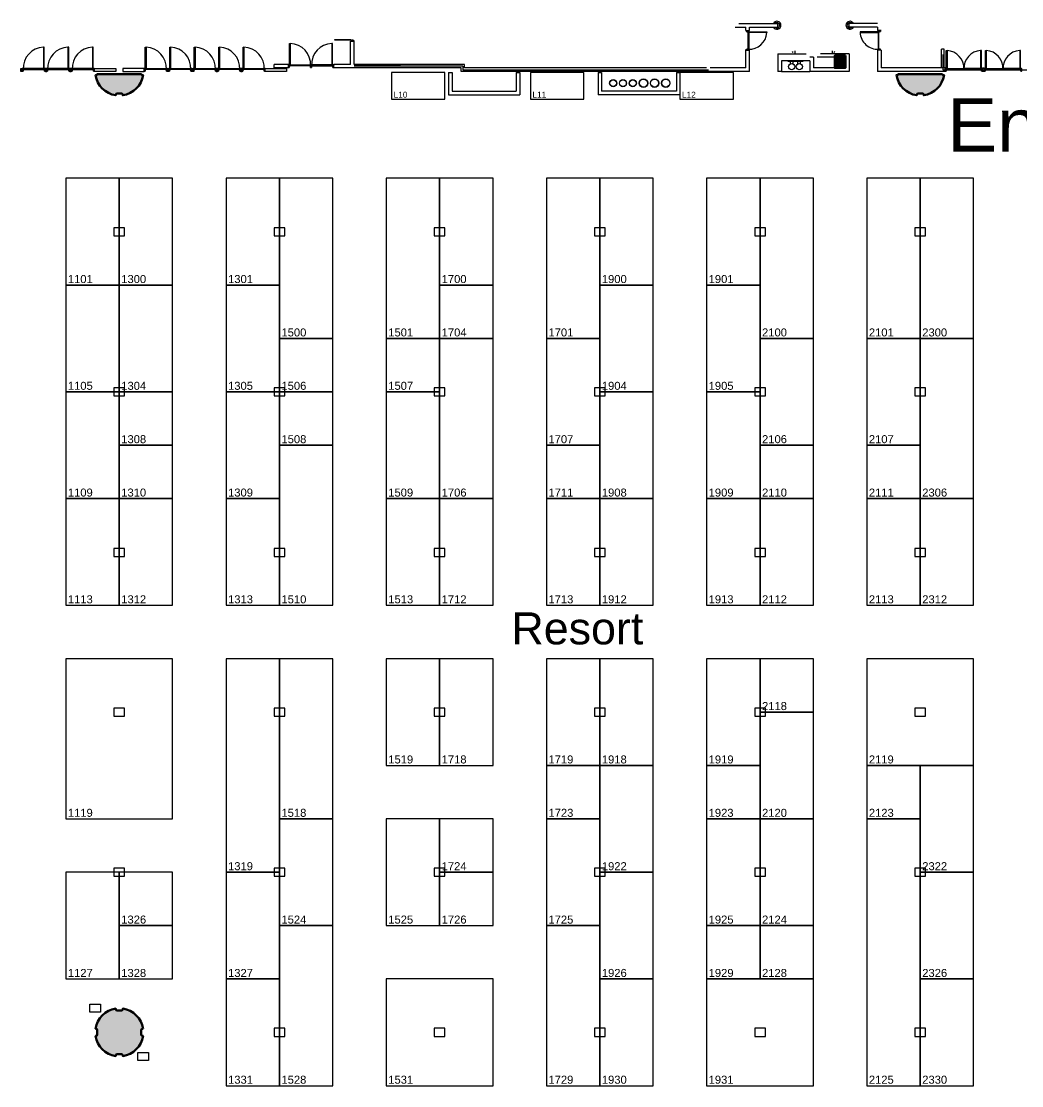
# Model space of a CAD drawing. Extents: x -2543 to 6312, y -522 to 14878.
# Drawn here: x 1700 to 3948, y 10440 to 12833 of the extents above; entities that cross this region are included whole.
import ezdxf

# ---------------------------------------------------------------- set-up
doc = ezdxf.new("R2010")
doc.units = 0
doc.header["$LTSCALE"] = 5000
doc.header["$PDSIZE"] = 1
for name, color, linetype in [('BoothNumber', 7, 'Continuous'), ('BoothOutLine', 7, 'Continuous'), ('DRAWINGLAYER', 7, 'Continuous'), ('show_xref', 7, 'Continuous')]:
    doc.layers.add(name, color=color, linetype=linetype)
for name, color, linetype, lineweight in [('OCCC Phase V$0$2020sc01$0$L01-northsouth$0$S-CONC-COLS', 7, 'Continuous', 50), ('OCCC Phase V$0$2020sc01$0$L01-northsouth$0$S-CONC-SHAD', 253, 'Continuous', 20), ('OCCC Phase V$0$2020sc01$0$L01-west$0$S-CONC-COLS', 7, 'Continuous', 50), ('OCCC Phase V$0$2020sc01$0$L01-west$0$S-CONC-SHAD', 253, 'Continuous', 20)]:
    doc.layers.add(name, color=color, linetype=linetype, lineweight=lineweight)
doc.styles.add('Arial&EBMS', font='Arial', dxfattribs={"height": 1})
doc.styles.add('Arial&EBMS&B', font='Arial', dxfattribs={"height": 1})

# ---------------------------------------------------------------- blocks, each defined once
blk = doc.blocks.new('OCCC Phase V$0$2020sc01$0$L01-northsouth$0$COLSA')
at = {"layer": 'OCCC Phase V$0$2020sc01$0$L01-northsouth$0$S-CONC-SHAD'}
blk.add_hatch(color=256, dxfattribs=at).paths.add_polyline_path([(-0.5, -0.5), (0.5, -0.5), (0.5, 0.5), (-0.5, 0.5)])
at = {"layer": 'OCCC Phase V$0$2020sc01$0$L01-northsouth$0$S-CONC-COLS'}
blk.add_lwpolyline([(0.5, 0.5), (-0.5, 0.5), (-0.5, -0.5), (0.5, -0.5)], close=True, dxfattribs=at)
at = {"layer": 'OCCC Phase V$0$2020sc01$0$L01-northsouth$0$S-CONC-SHAD'}
blk.add_lwpolyline([(-0.5, -0.5), (0.5, -0.5), (0.5, 0.5), (-0.5, 0.5)], close=True, dxfattribs=at)
blk = doc.blocks.new('OCCC Phase V$0$2020sc01$0$L01-northsouth$0$c9h')
at = {"layer": 'OCCC Phase V$0$2020sc01$0$L01-northsouth$0$S-CONC-SHAD'}
h = blk.add_hatch(color=256, dxfattribs=at)
edge = h.paths.add_edge_path()
edge.add_line((6, -49.4), (8, -51.4))
edge.add_line((8, -51.4), (8, -53.4))
edge.add_arc((0, 0), 54, 278.5196, 351.4804)
edge.add_line((53.4, -8), (51.4, -8))
edge.add_line((51.4, -8), (49.4, -6))
edge.add_line((49.4, -6), (49.4, 6))
edge.add_line((49.4, 6), (51.4, 8))
edge.add_line((51.4, 8), (53.4, 8))
edge.add_arc((0, 0), 54, 8.5196, 81.4804)
edge.add_line((8, 53.4), (8, 51.4))
edge.add_line((8, 51.4), (6, 49.4))
edge.add_line((6, 49.4), (6, -49.4))
at = {"layer": 'Defpoints'}
blk.add_point((25, 0), dxfattribs=at)
at = {"layer": 'OCCC Phase V$0$2020sc01$0$L01-northsouth$0$S-CONC-COLS'}
blk.add_lwpolyline([(6, -49.4), (8, -51.4), (8, -53.4, 0.329561), (53.4, -8), (51.4, -8), (49.4, -6), (49.4, 6), (51.4, 8), (53.4, 8, 0.329561), (8, 53.4), (8, 51.4), (6, 49.4)], format="xyb", close=True, dxfattribs=at)
blk = doc.blocks.new('OCCC Phase V$0$2020sc01$0$L01-west$0$c9')
at = {"layer": 'OCCC Phase V$0$2020sc01$0$L01-west$0$S-CONC-SHAD'}
h = blk.add_hatch(color=256, dxfattribs=at)
edge = h.paths.add_edge_path()
edge.add_arc((0, 0), 54, 8.5196, 81.4804)
edge.add_line((8, 53.4), (8, 51.4))
edge.add_line((8, 51.4), (6, 49.4))
edge.add_line((6, 49.4), (-6, 49.4))
edge.add_line((-6, 49.4), (-8, 51.4))
edge.add_line((-8, 51.4), (-8, 53.4))
edge.add_arc((0, 0), 54, 98.5196, 171.4804)
edge.add_line((-53.4, 8), (-51.4, 8))
edge.add_line((-51.4, 8), (-49.4, 6))
edge.add_line((-49.4, 6), (-49.4, -6))
edge.add_line((-49.4, -6), (-51.4, -8))
edge.add_line((-51.4, -8), (-53.4, -8))
edge.add_arc((0, 0), 54, 188.5196, 261.4804)
edge.add_line((-8, -53.4), (-8, -51.4))
edge.add_line((-8, -51.4), (-6, -49.4))
edge.add_line((-6, -49.4), (6, -49.4))
edge.add_line((6, -49.4), (8, -51.4))
edge.add_line((8, -51.4), (8, -53.4))
edge.add_arc((0, 0), 54, 278.5196, 351.4804)
edge.add_line((53.4, -8), (51.4, -8))
edge.add_line((51.4, -8), (49.4, -6))
edge.add_line((49.4, -6), (49.4, 6))
edge.add_line((49.4, 6), (51.4, 8))
edge.add_line((51.4, 8), (53.4, 8))
at = {"layer": 'OCCC Phase V$0$2020sc01$0$L01-west$0$S-CONC-COLS'}
blk.add_lwpolyline([(53.4, 8), (51.4, 8), (49.4, 6), (49.4, -6), (51.4, -8), (53.4, -8, -0.329561), (8, -53.4), (8, -51.4), (6, -49.4), (-6, -49.4), (-8, -51.4), (-8, -53.4, -0.329561), (-53.4, -8), (-51.4, -8), (-49.4, -6), (-49.4, 6), (-51.4, 8), (-53.4, 8, -0.329561), (-8, 53.4), (-8, 51.4), (-6, 49.4), (6, 49.4), (8, 51.4), (8, 53.4, -0.329561)], format="xyb", close=True, dxfattribs=at)
blk = doc.blocks.new('FACILITY_X0000198')
at = {"layer": 'show_xref', "color": 0}
for p, q in [((3312, 12828), (3400, 12828)), ((3400, 12820), (3400, 12828)), ((3560, 12820), (3560, 12828)), ((3624, 12828), (3560, 12828)), ((3304, 12820), (3328, 12820)), ((3328, 12812), (3328, 12820)), ((3328, 12812), (3336, 12812)), ((3328, 12812), (3336, 12812)), ((3329.6, 12812), (3334.4, 12812)), ((3329.6, 12811.9), (3329.6, 12812)), ((3334.4, 12812), (3334.4, 12811.9)), ((3336, 12820), (3400, 12820)), ((3336, 12812), (3336, 12820)), ((3624, 12820), (3560, 12820)), ((3624, 12820), (3624, 12812)), ((3624, 12820), (3624, 12812)), ((3632, 12812), (3624, 12812)), ((3632, 12812), (3624, 12812)), ((3630.4, 12812), (3625.6, 12812)), ((3625.6, 12812), (3625.6, 12811.9)), ((3630.4, 12811.9), (3630.4, 12812)), ((2302.5, 12735.4), (2302.5, 12783.3)), ((2302.5, 12783.3), (2304.3, 12783.3)), ((2304.3, 12783.3), (2304.3, 12735.4)), ((2440, 12736), (2440, 12788)), ((2440, 12788), (2448, 12788)), ((2441.6, 12788), (2441.6, 12788.1)), ((2446.4, 12788), (2441.6, 12788)), ((2446.4, 12788.1), (2446.4, 12788)), ((2448, 12736), (2448, 12788)), ((3328, 12728), (3328, 12768)), ((3328, 12768), (3336, 12768)), ((3328, 12768), (3336, 12768)), ((3329.6, 12768.1), (3329.6, 12768)), ((3329.6, 12768), (3334.4, 12768)), ((3334.4, 12768), (3334.4, 12768.1)), ((3336, 12720), (3336, 12768)), ((3400, 12760), (3464, 12760)), ((3400, 12760), (3400, 12720)), ((3432, 12765), (3434, 12762.7)), ((3438, 12766.5), (3438, 12760)), ((3560, 12760), (3496, 12760)), ((3522, 12766.5), (3522, 12760)), ((3528, 12765), (3526, 12762.7)), ((3560, 12760), (3560, 12720)), ((3632, 12768), (3624, 12768)), ((3632, 12768), (3624, 12768)), ((3624, 12768), (3624, 12720)), ((3625.6, 12768), (3625.6, 12768.1)), ((3630.4, 12768), (3625.6, 12768)), ((3630.4, 12768.1), (3630.4, 12768)), ((3632, 12768), (3632, 12728)), ((3768, 12728), (3768, 12770.2)), ((3771, 12758.1), (3771, 12723.8)), ((3774, 12728), (3774, 12770.2)), ((2300, 12736), (2268, 12736)), ((2268, 12728), (2268, 12736)), ((2300, 12728), (2300, 12736)), ((2300, 12734.4), (2300.1, 12734.4)), ((2300, 12729.6), (2300, 12734.4)), ((2304.3, 12735.4), (2302.5, 12735.4)), ((2349.4, 12731.2), (2349.4, 12732.8)), ((2349.5, 12732.9), (2350, 12732.9)), ((2349.5, 12732.8), (2349.5, 12731.2)), ((2350.1, 12732.8), (2349.5, 12732.8)), ((2349.5, 12731.2), (2350.1, 12731.2)), ((2350, 12731.1), (2349.5, 12731.1)), ((2350, 12732.9), (2350, 12734.8)), ((2350, 12729.2), (2350, 12731.1)), ((2350.1, 12734.9), (2351.9, 12734.9)), ((2351.9, 12734.8), (2350.1, 12734.8)), ((2350.1, 12734.8), (2350.1, 12732.8)), ((2350.1, 12731.2), (2350.1, 12729.2)), ((2351.9, 12734.8), (2351.9, 12732.8)), ((2351.9, 12732.8), (2352.5, 12732.8)), ((2351.9, 12731.2), (2351.9, 12729.2)), ((2352.5, 12731.2), (2351.9, 12731.2)), ((2352, 12732.9), (2352, 12734.8)), ((2352.5, 12732.9), (2352, 12732.9)), ((2352, 12729.2), (2352, 12731.1)), ((2352, 12731.1), (2352.5, 12731.1)), ((2352.5, 12732.8), (2352.5, 12731.2)), ((2352.6, 12731.2), (2352.6, 12732.8)), ((2402, 12734.4), (2401.9, 12734.4)), ((2440, 12736), (2402, 12736)), ((2402, 12728), (2402, 12736)), ((2402, 12729.6), (2402, 12734.4)), ((2448, 12736), (2552, 12736)), ((2552, 12736), (2448, 12736)), ((2692, 12732), (2448, 12732)), ((2692, 12732), (2692, 12724)), ((2696, 12728), (2696, 12736)), ((3472, 12744), (3408, 12744)), ((3408, 12744), (3408, 12720)), ((3428.2, 12737.3), (3428.2, 12743.5)), ((3434.2, 12737.3), (3434.2, 12743.5)), ((3445.2, 12737.3), (3445.2, 12743.5)), ((3451.2, 12737.3), (3451.2, 12743.5)), ((3480, 12752), (3472, 12752)), ((3472, 12744), (3472, 12720)), ((3480, 12752), (3480, 12728)), ((3552, 12752), (3488, 12752)), ((3552, 12752), (3552, 12728)), ((1702, 12726.1), (1702.1, 12726.1)), ((1702, 12721.4), (1702, 12726.1)), ((1702.1, 12721.4), (1702, 12721.4)), ((1754, 12726.1), (1753.9, 12726.1)), ((1753.9, 12721.4), (1754, 12721.4)), ((1754, 12721.4), (1754, 12726.1)), ((1757, 12726.1), (1757.1, 12726.1)), ((1757, 12721.4), (1757, 12726.1)), ((1757.1, 12721.4), (1757, 12721.4)), ((1809, 12726.1), (1808.9, 12726.1)), ((1808.9, 12721.4), (1809, 12721.4)), ((1809, 12721.4), (1809, 12726.1)), ((1812, 12726.1), (1812.1, 12726.1)), ((1812, 12721.4), (1812, 12726.1)), ((1812.1, 12721.4), (1812, 12721.4)), ((1864, 12726.1), (1863.9, 12726.1)), ((1863.9, 12721.4), (1864, 12721.4)), ((1864, 12721.4), (1864, 12726.1)), ((1976, 12721.4), (1976, 12726.1)), ((1976, 12726.1), (1976.1, 12726.1)), ((1976.1, 12721.4), (1976, 12721.4)), ((2028, 12726.1), (2027.9, 12726.1)), ((2027.9, 12721.4), (2028, 12721.4)), ((2028, 12721.4), (2028, 12726.1)), ((2031, 12721.4), (2031, 12726.1)), ((2031, 12726.1), (2031.1, 12726.1)), ((2031.1, 12721.4), (2031, 12721.4)), ((2083, 12726.1), (2082.9, 12726.1)), ((2082.9, 12721.4), (2083, 12721.4)), ((2083, 12721.4), (2083, 12726.1)), ((2086, 12721.4), (2086, 12726.1)), ((2086, 12726.1), (2086.1, 12726.1)), ((2086.1, 12721.4), (2086, 12721.4)), ((2138, 12726.1), (2137.9, 12726.1)), ((2137.9, 12721.4), (2138, 12721.4)), ((2138, 12721.4), (2138, 12726.1)), ((2141, 12721.4), (2141, 12726.1)), ((2141, 12726.1), (2141.1, 12726.1)), ((2141.1, 12721.4), (2141, 12721.4)), ((2193, 12726.1), (2192.9, 12726.1)), ((2192.9, 12721.4), (2193, 12721.4)), ((2193, 12721.4), (2193, 12726.1)), ((2196, 12721.4), (2196, 12726.1)), ((2196, 12726.1), (2196.1, 12726.1)), ((2196.1, 12721.4), (2196, 12721.4)), ((2248, 12726.1), (2247.9, 12726.1)), ((2247.9, 12721.4), (2248, 12721.4)), ((2248, 12721.4), (2248, 12726.1)), ((2300, 12728), (2268, 12728)), ((2300.1, 12729.6), (2300, 12729.6)), ((2350.1, 12729.2), (2351.9, 12729.2)), ((2351.9, 12729.1), (2350.1, 12729.1)), ((2401.9, 12729.6), (2402, 12729.6)), ((2688, 12728), (2402, 12728)), ((2660, 12718), (2668, 12718)), ((2660, 12718), (2660, 12668)), ((2668, 12718), (2668, 12676)), ((2688, 12720), (2688, 12728)), ((3336, 12720), (2688, 12720)), ((2692, 12724), (3244.2, 12724)), ((3240, 12728), (2696, 12728)), ((2812, 12718), (2820, 12718)), ((2812, 12718), (2812, 12676)), ((2820, 12718), (2820, 12668)), ((2996, 12718), (3004, 12718)), ((2996, 12718), (2996, 12668)), ((3004, 12718), (3004, 12676)), ((3172, 12718), (3180, 12718)), ((3172, 12718), (3172, 12676)), ((3180, 12718), (3180, 12668)), ((3328, 12728), (3248, 12728)), ((3408, 12720), (3400, 12720)), ((3408, 12720), (3472, 12720)), ((3560, 12720), (3472, 12720)), ((3552, 12728), (3480, 12728)), ((3776, 12720), (3624, 12720)), ((3776, 12728), (3632, 12728)), ((3771, 12723.8), (4384, 12723.8)), ((3776, 12728), (3776, 12720)), ((3776, 12721.6), (3776, 12726.4)), ((3776, 12726.4), (3776.1, 12726.4)), ((3776.1, 12721.6), (3776, 12721.6)), ((3860, 12726.4), (3859.9, 12726.4)), ((3860, 12728), (3864, 12728)), ((3860, 12720), (3860, 12728)), ((3860, 12721.6), (3860, 12726.4)), ((3864, 12720), (3860, 12720)), ((3864, 12728), (3864, 12720)), ((3864, 12726.4), (3864.1, 12726.4)), ((3864, 12721.6), (3864, 12726.4)), ((3948, 12726.4), (3947.9, 12726.4)), ((3947.9, 12721.6), (3948, 12721.6)), ((3948, 12721.6), (3948, 12726.4)), ((2660, 12668), (2820, 12668)), ((2668, 12676), (2812, 12676)), ((3180, 12668), (2996, 12668)), ((3172, 12676), (3004, 12676)), ((1932, 12369), (1908, 12369)), ((1908, 12369), (1908, 12351)), ((1908, 12351), (1932, 12351)), ((1932, 12351), (1932, 12369)), ((1932, 12369), (1932, 12369)), ((2292, 12369), (2268, 12369)), ((2268, 12369), (2268, 12351)), ((2268, 12351), (2292, 12351)), ((2292, 12351), (2292, 12369)), ((2292, 12369), (2292, 12369)), ((2652, 12369), (2628, 12369)), ((2628, 12369), (2628, 12351)), ((2628, 12351), (2652, 12351)), ((2652, 12351), (2652, 12369)), ((2652, 12369), (2652, 12369)), ((3012, 12369), (2988, 12369)), ((2988, 12369), (2988, 12351)), ((2988, 12351), (3012, 12351)), ((3012, 12351), (3012, 12369)), ((3012, 12369), (3012, 12369)), ((3372, 12369), (3348, 12369)), ((3348, 12369), (3348, 12351)), ((3348, 12351), (3372, 12351)), ((3372, 12351), (3372, 12369)), ((3372, 12369), (3372, 12369)), ((3732, 12369), (3708, 12369)), ((3708, 12369), (3708, 12351)), ((3708, 12351), (3732, 12351)), ((3732, 12351), (3732, 12369)), ((3732, 12369), (3732, 12369)), ((1932, 12009), (1908, 12009)), ((1908, 12009), (1908, 11991)), ((1908, 11991), (1932, 11991)), ((1932, 11991), (1932, 12009)), ((1932, 12009), (1932, 12009)), ((2292, 12009), (2268, 12009)), ((2268, 12009), (2268, 11991)), ((2268, 11991), (2292, 11991)), ((2292, 11991), (2292, 12009)), ((2292, 12009), (2292, 12009)), ((2652, 12009), (2628, 12009)), ((2628, 12009), (2628, 11991)), ((2628, 11991), (2652, 11991)), ((2652, 11991), (2652, 12009)), ((2652, 12009), (2652, 12009)), ((3012, 12009), (2988, 12009)), ((2988, 12009), (2988, 11991)), ((2988, 11991), (3012, 11991)), ((3012, 11991), (3012, 12009)), ((3012, 12009), (3012, 12009)), ((3372, 12009), (3348, 12009)), ((3348, 12009), (3348, 11991)), ((3348, 11991), (3372, 11991)), ((3372, 11991), (3372, 12009)), ((3372, 12009), (3372, 12009)), ((3732, 12009), (3708, 12009)), ((3708, 12009), (3708, 11991)), ((3708, 11991), (3732, 11991)), ((3732, 11991), (3732, 12009)), ((3732, 12009), (3732, 12009)), ((1932, 11647.8), (1908, 11647.8)), ((1908, 11647.8), (1908, 11629.8)), ((1932, 11629.8), (1932, 11647.8)), ((1932, 11647.8), (1932, 11647.8)), ((2292, 11647.8), (2268, 11647.8)), ((2268, 11647.8), (2268, 11629.8)), ((2292, 11629.8), (2292, 11647.8)), ((2292, 11647.8), (2292, 11647.8)), ((2652, 11647.8), (2628, 11647.8)), ((2628, 11647.8), (2628, 11629.8)), ((2652, 11629.8), (2652, 11647.8)), ((2652, 11647.8), (2652, 11647.8)), ((3012, 11647.8), (2988, 11647.8)), ((2988, 11647.8), (2988, 11629.8)), ((3012, 11629.8), (3012, 11647.8)), ((3012, 11647.8), (3012, 11647.8)), ((3372, 11647.8), (3348, 11647.8)), ((3348, 11647.8), (3348, 11629.8)), ((3372, 11629.8), (3372, 11647.8)), ((3372, 11647.8), (3372, 11647.8)), ((3732, 11647.8), (3708, 11647.8)), ((3708, 11647.8), (3708, 11629.8)), ((3732, 11629.8), (3732, 11647.8)), ((3732, 11647.8), (3732, 11647.8)), ((1908, 11629.8), (1932, 11629.8)), ((2268, 11629.8), (2292, 11629.8)), ((2628, 11629.8), (2652, 11629.8)), ((2988, 11629.8), (3012, 11629.8)), ((3348, 11629.8), (3372, 11629.8)), ((3708, 11629.8), (3732, 11629.8)), ((1932, 11289), (1908, 11289)), ((1908, 11289), (1908, 11271)), ((1932, 11271), (1932, 11289)), ((1932, 11289), (1932, 11289)), ((2292, 11289), (2268, 11289)), ((2268, 11289), (2268, 11271)), ((2292, 11271), (2292, 11289)), ((2292, 11289), (2292, 11289)), ((2652, 11289), (2628, 11289)), ((2628, 11289), (2628, 11271)), ((2652, 11271), (2652, 11289)), ((2652, 11289), (2652, 11289)), ((3012, 11289), (2988, 11289)), ((2988, 11289), (2988, 11271)), ((3012, 11271), (3012, 11289)), ((3012, 11289), (3012, 11289)), ((3372, 11289), (3348, 11289)), ((3348, 11289), (3348, 11271)), ((3372, 11271), (3372, 11289)), ((3372, 11289), (3372, 11289)), ((3732, 11289), (3708, 11289)), ((3708, 11289), (3708, 11271)), ((3732, 11271), (3732, 11289)), ((3732, 11289), (3732, 11289)), ((1908, 11271), (1932, 11271)), ((2268, 11271), (2292, 11271)), ((2628, 11271), (2652, 11271)), ((2988, 11271), (3012, 11271)), ((3348, 11271), (3372, 11271)), ((3708, 11271), (3732, 11271)), ((1932, 10929), (1908, 10929)), ((1908, 10929), (1908, 10911)), ((1932, 10911), (1932, 10929)), ((1932, 10929), (1932, 10929)), ((2292, 10929), (2268, 10929)), ((2268, 10929), (2268, 10911)), ((2292, 10911), (2292, 10929)), ((2292, 10929), (2292, 10929)), ((2652, 10929), (2628, 10929)), ((2628, 10929), (2628, 10911)), ((2652, 10911), (2652, 10929)), ((2652, 10929), (2652, 10929)), ((3012, 10929), (2988, 10929)), ((2988, 10929), (2988, 10911)), ((3012, 10911), (3012, 10929)), ((3012, 10929), (3012, 10929)), ((3372, 10929), (3348, 10929)), ((3348, 10929), (3348, 10911)), ((3372, 10911), (3372, 10929)), ((3372, 10929), (3372, 10929)), ((3732, 10929), (3708, 10929)), ((3708, 10929), (3708, 10911)), ((3732, 10911), (3732, 10929)), ((3732, 10929), (3732, 10929)), ((1908, 10911), (1932, 10911)), ((2268, 10911), (2292, 10911)), ((2628, 10911), (2652, 10911)), ((2988, 10911), (3012, 10911)), ((3348, 10911), (3372, 10911)), ((3708, 10911), (3732, 10911)), ((1854, 10605), (1854, 10623)), ((1854, 10623), (1878, 10623)), ((1878, 10605), (1854, 10605)), ((1878, 10623), (1878, 10605)), ((1878, 10605), (1878, 10605)), ((2292, 10569), (2268, 10569)), ((2268, 10569), (2268, 10551)), ((2292, 10551), (2292, 10569)), ((2292, 10569), (2292, 10569)), ((2652, 10569), (2628, 10569)), ((2628, 10569), (2628, 10551)), ((2652, 10551), (2652, 10569)), ((2652, 10569), (2652, 10569)), ((3012, 10569), (2988, 10569)), ((2988, 10569), (2988, 10551)), ((3012, 10551), (3012, 10569)), ((3012, 10569), (3012, 10569)), ((3372, 10569), (3348, 10569)), ((3348, 10569), (3348, 10551)), ((3372, 10551), (3372, 10569)), ((3372, 10569), (3372, 10569)), ((3732, 10569), (3708, 10569)), ((3708, 10569), (3708, 10551)), ((3732, 10551), (3732, 10569)), ((3732, 10569), (3732, 10569)), ((2268, 10551), (2292, 10551)), ((2628, 10551), (2652, 10551)), ((2988, 10551), (3012, 10551)), ((3348, 10551), (3372, 10551)), ((3708, 10551), (3732, 10551)), ((1962, 10497), (1962, 10515)), ((1962, 10515), (1986, 10515)), ((1986, 10515), (1986, 10497)), ((1986, 10497), (1962, 10497)), ((1986, 10497), (1986, 10497))]:
    blk.add_line(p, q, dxfattribs=at)
at = {"layer": 'show_xref', "color": 0, "linetype": 'Continuous'}
for p, q in [((3774, 12770.2), (3768, 12770.2)), ((2696, 12736), (2552, 12736))]:
    blk.add_line(p, q, dxfattribs=at)
at = {"layer": 'show_xref', "color": 0}
for points in [[(3329.3, 12811.9, 0.414214), (3329.1, 12811.8), (3329.1, 12810.1, 0.414214), (3329.3, 12810), (3331.1, 12810), (3331.1, 12809.5, 0.414214), (3331.3, 12809.4), (3332.8, 12809.4, 0.414214), (3332.9, 12809.5), (3332.9, 12810), (3334.8, 12810, 0.414214), (3334.9, 12810.1), (3334.9, 12811.8, 0.414214), (3334.8, 12811.9), (3334.4, 12811.9), (3334.4, 12811.8), (3334.8, 12811.8), (3334.8, 12810.1), (3332.8, 12810.1), (3332.8, 12809.5), (3331.3, 12809.5), (3331.3, 12810.1), (3329.3, 12810.1), (3329.3, 12811.8), (3329.6, 12811.8), (3329.6, 12811.9)], [(3630.8, 12811.9, -0.414214), (3630.9, 12811.8), (3630.9, 12810.1, -0.414214), (3630.8, 12810), (3628.9, 12810), (3628.9, 12809.5, -0.414214), (3628.8, 12809.4), (3627.3, 12809.4, -0.414214), (3627.1, 12809.5), (3627.1, 12810), (3625.3, 12810, -0.414214), (3625.1, 12810.1), (3625.1, 12811.8, -0.414214), (3625.3, 12811.9), (3625.6, 12811.9), (3625.6, 12811.8), (3625.3, 12811.8), (3625.3, 12810.1), (3627.3, 12810.1), (3627.3, 12809.5), (3628.8, 12809.5), (3628.8, 12810.1), (3630.8, 12810.1), (3630.8, 12811.8), (3630.4, 12811.8), (3630.4, 12811.9)], [(2446.8, 12788.1, 0.414214), (2446.9, 12788.2), (2446.9, 12789.9, 0.414214), (2446.8, 12790), (2444.9, 12790), (2444.9, 12790.5, 0.414214), (2444.8, 12790.6), (2443.3, 12790.6, 0.414214), (2443.1, 12790.5), (2443.1, 12790), (2441.3, 12790, 0.414214), (2441.1, 12789.9), (2441.1, 12788.2, 0.414214), (2441.3, 12788.1), (2441.6, 12788.1), (2441.6, 12788.2), (2441.3, 12788.2), (2441.3, 12789.9), (2443.3, 12789.9), (2443.3, 12790.5), (2444.8, 12790.5), (2444.8, 12789.9), (2446.8, 12789.9), (2446.8, 12788.2), (2446.4, 12788.2), (2446.4, 12788.1)], [(3329.3, 12768.1, -0.414214), (3329.1, 12768.2), (3329.1, 12769.9, -0.414214), (3329.3, 12770), (3331.1, 12770), (3331.1, 12770.5, -0.414214), (3331.3, 12770.6), (3332.8, 12770.6, -0.414214), (3332.9, 12770.5), (3332.9, 12770), (3334.8, 12770, -0.414214), (3334.9, 12769.9), (3334.9, 12768.2, -0.414214), (3334.8, 12768.1), (3334.4, 12768.1), (3334.4, 12768.2), (3334.8, 12768.2), (3334.8, 12769.9), (3332.8, 12769.9), (3332.8, 12770.5), (3331.3, 12770.5), (3331.3, 12769.9), (3329.3, 12769.9), (3329.3, 12768.2), (3329.6, 12768.2), (3329.6, 12768.1)], [(3630.8, 12768.1, 0.414214), (3630.9, 12768.2), (3630.9, 12769.9, 0.414214), (3630.8, 12770), (3628.9, 12770), (3628.9, 12770.5, 0.414214), (3628.8, 12770.6), (3627.3, 12770.6, 0.414214), (3627.1, 12770.5), (3627.1, 12770), (3625.3, 12770, 0.414214), (3625.1, 12769.9), (3625.1, 12768.2, 0.414214), (3625.3, 12768.1), (3625.6, 12768.1), (3625.6, 12768.2), (3625.3, 12768.2), (3625.3, 12769.9), (3627.3, 12769.9), (3627.3, 12770.5), (3628.8, 12770.5), (3628.8, 12769.9), (3630.8, 12769.9), (3630.8, 12768.2), (3630.4, 12768.2), (3630.4, 12768.1)], [(2300.1, 12729.2, 0.414214), (2300.2, 12729.1), (2301.9, 12729.1, 0.414214), (2302, 12729.2), (2302, 12731.1), (2302.5, 12731.1, 0.414214), (2302.6, 12731.2), (2302.6, 12732.8, 0.414214), (2302.5, 12732.9), (2302, 12732.9), (2302, 12734.8, 0.414214), (2301.9, 12734.9), (2300.2, 12734.9, 0.414214), (2300.1, 12734.8), (2300.1, 12734.4), (2300.2, 12734.4), (2300.2, 12734.8), (2301.9, 12734.8), (2301.9, 12732.8), (2302.5, 12732.8), (2302.5, 12731.2), (2301.9, 12731.2), (2301.9, 12729.2), (2300.2, 12729.2), (2300.2, 12729.6), (2300.1, 12729.6)], [(2401.9, 12729.2, -0.414214), (2401.8, 12729.1), (2400.1, 12729.1, -0.414214), (2400, 12729.2), (2400, 12731.1), (2399.5, 12731.1, -0.414214), (2399.4, 12731.2), (2399.4, 12732.8, -0.414214), (2399.5, 12732.9), (2400, 12732.9), (2400, 12734.8, -0.414214), (2400.1, 12734.9), (2401.8, 12734.9, -0.414214), (2401.9, 12734.8), (2401.9, 12734.4), (2401.8, 12734.4), (2401.8, 12734.8), (2400.1, 12734.8), (2400.1, 12732.8), (2399.5, 12732.8), (2399.5, 12731.2), (2400.1, 12731.2), (2400.1, 12729.2), (2401.8, 12729.2), (2401.8, 12729.6), (2401.9, 12729.6)], [(1702.1, 12721, 0.414214), (1702.2, 12720.9), (1703.9, 12720.9, 0.414214), (1704, 12721), (1704, 12722.9), (1704.5, 12722.9, 0.414214), (1704.6, 12723), (1704.6, 12724.5, 0.414214), (1704.5, 12724.6), (1704, 12724.6), (1704, 12726.5, 0.414214), (1703.9, 12726.6), (1702.2, 12726.6, 0.414214), (1702.1, 12726.5), (1702.1, 12726.1), (1702.2, 12726.1), (1702.2, 12726.5), (1703.9, 12726.5), (1703.9, 12724.5), (1704.5, 12724.5), (1704.5, 12723), (1703.9, 12723), (1703.9, 12721), (1702.2, 12721), (1702.2, 12721.4), (1702.1, 12721.4)], [(1753.9, 12721, -0.414214), (1753.8, 12720.9), (1752.1, 12720.9, -0.414214), (1752, 12721), (1752, 12722.9), (1751.5, 12722.9, -0.414214), (1751.4, 12723), (1751.4, 12724.5, -0.414214), (1751.5, 12724.6), (1752, 12724.6), (1752, 12726.5, -0.414214), (1752.1, 12726.6), (1753.8, 12726.6, -0.414214), (1753.9, 12726.5), (1753.9, 12726.1), (1753.8, 12726.1), (1753.8, 12726.5), (1752.1, 12726.5), (1752.1, 12724.5), (1751.5, 12724.5), (1751.5, 12723), (1752.1, 12723), (1752.1, 12721), (1753.8, 12721), (1753.8, 12721.4), (1753.9, 12721.4)], [(1757.1, 12721, 0.414214), (1757.2, 12720.9), (1758.9, 12720.9, 0.414214), (1759, 12721), (1759, 12722.9), (1759.5, 12722.9, 0.414214), (1759.6, 12723), (1759.6, 12724.5, 0.414214), (1759.5, 12724.6), (1759, 12724.6), (1759, 12726.5, 0.414214), (1758.9, 12726.6), (1757.2, 12726.6, 0.414214), (1757.1, 12726.5), (1757.1, 12726.1), (1757.2, 12726.1), (1757.2, 12726.5), (1758.9, 12726.5), (1758.9, 12724.5), (1759.5, 12724.5), (1759.5, 12723), (1758.9, 12723), (1758.9, 12721), (1757.2, 12721), (1757.2, 12721.4), (1757.1, 12721.4)], [(1808.9, 12721, -0.414214), (1808.8, 12720.9), (1807.1, 12720.9, -0.414214), (1807, 12721), (1807, 12722.9), (1806.5, 12722.9, -0.414214), (1806.4, 12723), (1806.4, 12724.5, -0.414214), (1806.5, 12724.6), (1807, 12724.6), (1807, 12726.5, -0.414214), (1807.1, 12726.6), (1808.8, 12726.6, -0.414214), (1808.9, 12726.5), (1808.9, 12726.1), (1808.8, 12726.1), (1808.8, 12726.5), (1807.1, 12726.5), (1807.1, 12724.5), (1806.5, 12724.5), (1806.5, 12723), (1807.1, 12723), (1807.1, 12721), (1808.8, 12721), (1808.8, 12721.4), (1808.9, 12721.4)], [(1812.1, 12721, 0.414214), (1812.2, 12720.9), (1813.9, 12720.9, 0.414214), (1814, 12721), (1814, 12722.9), (1814.5, 12722.9, 0.414214), (1814.6, 12723), (1814.6, 12724.5, 0.414214), (1814.5, 12724.6), (1814, 12724.6), (1814, 12726.5, 0.414214), (1813.9, 12726.6), (1812.2, 12726.6, 0.414214), (1812.1, 12726.5), (1812.1, 12726.1), (1812.2, 12726.1), (1812.2, 12726.5), (1813.9, 12726.5), (1813.9, 12724.5), (1814.5, 12724.5), (1814.5, 12723), (1813.9, 12723), (1813.9, 12721), (1812.2, 12721), (1812.2, 12721.4), (1812.1, 12721.4)], [(1863.9, 12721, -0.414214), (1863.8, 12720.9), (1862.1, 12720.9, -0.414214), (1862, 12721), (1862, 12722.9), (1861.5, 12722.9, -0.414214), (1861.4, 12723), (1861.4, 12724.5, -0.414214), (1861.5, 12724.6), (1862, 12724.6), (1862, 12726.5, -0.414214), (1862.1, 12726.6), (1863.8, 12726.6, -0.414214), (1863.9, 12726.5), (1863.9, 12726.1), (1863.8, 12726.1), (1863.8, 12726.5), (1862.1, 12726.5), (1862.1, 12724.5), (1861.5, 12724.5), (1861.5, 12723), (1862.1, 12723), (1862.1, 12721), (1863.8, 12721), (1863.8, 12721.4), (1863.9, 12721.4)], [(1976.1, 12721, 0.414214), (1976.2, 12720.9), (1977.9, 12720.9, 0.414214), (1978, 12721), (1978, 12722.9), (1978.5, 12722.9, 0.414214), (1978.6, 12723), (1978.6, 12724.5, 0.414214), (1978.5, 12724.6), (1978, 12724.6), (1978, 12726.5, 0.414214), (1977.9, 12726.6), (1976.2, 12726.6, 0.414214), (1976.1, 12726.5), (1976.1, 12726.1), (1976.2, 12726.1), (1976.2, 12726.5), (1977.9, 12726.5), (1977.9, 12724.5), (1978.5, 12724.5), (1978.5, 12723), (1977.9, 12723), (1977.9, 12721), (1976.2, 12721), (1976.2, 12721.4), (1976.1, 12721.4)], [(2027.9, 12721, -0.414214), (2027.8, 12720.9), (2026.1, 12720.9, -0.414214), (2026, 12721), (2026, 12722.9), (2025.5, 12722.9, -0.414214), (2025.4, 12723), (2025.4, 12724.5, -0.414214), (2025.5, 12724.6), (2026, 12724.6), (2026, 12726.5, -0.414214), (2026.1, 12726.6), (2027.8, 12726.6, -0.414214), (2027.9, 12726.5), (2027.9, 12726.1), (2027.8, 12726.1), (2027.8, 12726.5), (2026.1, 12726.5), (2026.1, 12724.5), (2025.5, 12724.5), (2025.5, 12723), (2026.1, 12723), (2026.1, 12721), (2027.8, 12721), (2027.8, 12721.4), (2027.9, 12721.4)], [(2031.1, 12721, 0.414214), (2031.2, 12720.9), (2032.9, 12720.9, 0.414214), (2033, 12721), (2033, 12722.9), (2033.5, 12722.9, 0.414214), (2033.6, 12723), (2033.6, 12724.5, 0.414214), (2033.5, 12724.6), (2033, 12724.6), (2033, 12726.5, 0.414214), (2032.9, 12726.6), (2031.2, 12726.6, 0.414214), (2031.1, 12726.5), (2031.1, 12726.1), (2031.2, 12726.1), (2031.2, 12726.5), (2032.9, 12726.5), (2032.9, 12724.5), (2033.5, 12724.5), (2033.5, 12723), (2032.9, 12723), (2032.9, 12721), (2031.2, 12721), (2031.2, 12721.4), (2031.1, 12721.4)], [(2082.9, 12721, -0.414214), (2082.8, 12720.9), (2081.1, 12720.9, -0.414214), (2081, 12721), (2081, 12722.9), (2080.5, 12722.9, -0.414214), (2080.4, 12723), (2080.4, 12724.5, -0.414214), (2080.5, 12724.6), (2081, 12724.6), (2081, 12726.5, -0.414214), (2081.1, 12726.6), (2082.8, 12726.6, -0.414214), (2082.9, 12726.5), (2082.9, 12726.1), (2082.8, 12726.1), (2082.8, 12726.5), (2081.1, 12726.5), (2081.1, 12724.5), (2080.5, 12724.5), (2080.5, 12723), (2081.1, 12723), (2081.1, 12721), (2082.8, 12721), (2082.8, 12721.4), (2082.9, 12721.4)], [(2086.1, 12721, 0.414214), (2086.2, 12720.9), (2087.9, 12720.9, 0.414214), (2088, 12721), (2088, 12722.9), (2088.5, 12722.9, 0.414214), (2088.6, 12723), (2088.6, 12724.5, 0.414214), (2088.5, 12724.6), (2088, 12724.6), (2088, 12726.5, 0.414214), (2087.9, 12726.6), (2086.2, 12726.6, 0.414214), (2086.1, 12726.5), (2086.1, 12726.1), (2086.2, 12726.1), (2086.2, 12726.5), (2087.9, 12726.5), (2087.9, 12724.5), (2088.5, 12724.5), (2088.5, 12723), (2087.9, 12723), (2087.9, 12721), (2086.2, 12721), (2086.2, 12721.4), (2086.1, 12721.4)], [(2137.9, 12721, -0.414214), (2137.8, 12720.9), (2136.1, 12720.9, -0.414214), (2136, 12721), (2136, 12722.9), (2135.5, 12722.9, -0.414214), (2135.4, 12723), (2135.4, 12724.5, -0.414214), (2135.5, 12724.6), (2136, 12724.6), (2136, 12726.5, -0.414214), (2136.1, 12726.6), (2137.8, 12726.6, -0.414214), (2137.9, 12726.5), (2137.9, 12726.1), (2137.8, 12726.1), (2137.8, 12726.5), (2136.1, 12726.5), (2136.1, 12724.5), (2135.5, 12724.5), (2135.5, 12723), (2136.1, 12723), (2136.1, 12721), (2137.8, 12721), (2137.8, 12721.4), (2137.9, 12721.4)], [(2141.1, 12721, 0.414214), (2141.2, 12720.9), (2142.9, 12720.9, 0.414214), (2143, 12721), (2143, 12722.9), (2143.5, 12722.9, 0.414214), (2143.6, 12723), (2143.6, 12724.5, 0.414214), (2143.5, 12724.6), (2143, 12724.6), (2143, 12726.5, 0.414214), (2142.9, 12726.6), (2141.2, 12726.6, 0.414214), (2141.1, 12726.5), (2141.1, 12726.1), (2141.2, 12726.1), (2141.2, 12726.5), (2142.9, 12726.5), (2142.9, 12724.5), (2143.5, 12724.5), (2143.5, 12723), (2142.9, 12723), (2142.9, 12721), (2141.2, 12721), (2141.2, 12721.4), (2141.1, 12721.4)], [(2192.9, 12721, -0.414214), (2192.8, 12720.9), (2191.1, 12720.9, -0.414214), (2191, 12721), (2191, 12722.9), (2190.5, 12722.9, -0.414214), (2190.4, 12723), (2190.4, 12724.5, -0.414214), (2190.5, 12724.6), (2191, 12724.6), (2191, 12726.5, -0.414214), (2191.1, 12726.6), (2192.8, 12726.6, -0.414214), (2192.9, 12726.5), (2192.9, 12726.1), (2192.8, 12726.1), (2192.8, 12726.5), (2191.1, 12726.5), (2191.1, 12724.5), (2190.5, 12724.5), (2190.5, 12723), (2191.1, 12723), (2191.1, 12721), (2192.8, 12721), (2192.8, 12721.4), (2192.9, 12721.4)], [(2196.1, 12721, 0.414214), (2196.2, 12720.9), (2197.9, 12720.9, 0.414214), (2198, 12721), (2198, 12722.9), (2198.5, 12722.9, 0.414214), (2198.6, 12723), (2198.6, 12724.5, 0.414214), (2198.5, 12724.6), (2198, 12724.6), (2198, 12726.5, 0.414214), (2197.9, 12726.6), (2196.2, 12726.6, 0.414214), (2196.1, 12726.5), (2196.1, 12726.1), (2196.2, 12726.1), (2196.2, 12726.5), (2197.9, 12726.5), (2197.9, 12724.5), (2198.5, 12724.5), (2198.5, 12723), (2197.9, 12723), (2197.9, 12721), (2196.2, 12721), (2196.2, 12721.4), (2196.1, 12721.4)], [(2247.9, 12721, -0.414214), (2247.8, 12720.9), (2246.1, 12720.9, -0.414214), (2246, 12721), (2246, 12722.9), (2245.5, 12722.9, -0.414214), (2245.4, 12723), (2245.4, 12724.5, -0.414214), (2245.5, 12724.6), (2246, 12724.6), (2246, 12726.5, -0.414214), (2246.1, 12726.6), (2247.8, 12726.6, -0.414214), (2247.9, 12726.5), (2247.9, 12726.1), (2247.8, 12726.1), (2247.8, 12726.5), (2246.1, 12726.5), (2246.1, 12724.5), (2245.5, 12724.5), (2245.5, 12723), (2246.1, 12723), (2246.1, 12721), (2247.8, 12721), (2247.8, 12721.4), (2247.9, 12721.4)], [(3776.1, 12721.2, 0.414214), (3776.2, 12721.1), (3777.9, 12721.1, 0.414214), (3778, 12721.2), (3778, 12723.1), (3778.5, 12723.1, 0.414214), (3778.6, 12723.2), (3778.6, 12724.8, 0.414214), (3778.5, 12724.9), (3778, 12724.9), (3778, 12726.8, 0.414214), (3777.9, 12726.9), (3776.2, 12726.9, 0.414214), (3776.1, 12726.8), (3776.1, 12726.4), (3776.2, 12726.4), (3776.2, 12726.8), (3777.9, 12726.8), (3777.9, 12724.8), (3778.5, 12724.8), (3778.5, 12723.2), (3777.9, 12723.2), (3777.9, 12721.2), (3776.2, 12721.2), (3776.2, 12721.6), (3776.1, 12721.6)], [(3859.9, 12721.2, -0.414214), (3859.8, 12721.1), (3858.1, 12721.1, -0.414214), (3858, 12721.2), (3858, 12723.1), (3857.5, 12723.1, -0.414214), (3857.4, 12723.2), (3857.4, 12724.8, -0.414214), (3857.5, 12724.9), (3858, 12724.9), (3858, 12726.8, -0.414214), (3858.1, 12726.9), (3859.8, 12726.9, -0.414214), (3859.9, 12726.8), (3859.9, 12726.4), (3859.8, 12726.4), (3859.8, 12726.8), (3858.1, 12726.8), (3858.1, 12724.8), (3857.5, 12724.8), (3857.5, 12723.2), (3858.1, 12723.2), (3858.1, 12721.2), (3859.8, 12721.2), (3859.8, 12721.6), (3859.9, 12721.6)], [(3864.1, 12721.2, 0.414214), (3864.2, 12721.1), (3865.9, 12721.1, 0.414214), (3866, 12721.2), (3866, 12723.1), (3866.5, 12723.1, 0.414214), (3866.6, 12723.2), (3866.6, 12724.8, 0.414214), (3866.5, 12724.9), (3866, 12724.9), (3866, 12726.8, 0.414214), (3865.9, 12726.9), (3864.2, 12726.9, 0.414214), (3864.1, 12726.8), (3864.1, 12726.4), (3864.2, 12726.4), (3864.2, 12726.8), (3865.9, 12726.8), (3865.9, 12724.8), (3866.5, 12724.8), (3866.5, 12723.2), (3865.9, 12723.2), (3865.9, 12721.2), (3864.2, 12721.2), (3864.2, 12721.6), (3864.1, 12721.6)], [(3947.9, 12721.2, -0.414214), (3947.7, 12721.1), (3946.1, 12721.1, -0.414214), (3946, 12721.2), (3946, 12723.1), (3945.5, 12723.1, -0.414214), (3945.4, 12723.2), (3945.4, 12724.8, -0.414214), (3945.5, 12724.9), (3946, 12724.9), (3946, 12726.8, -0.414214), (3946.1, 12726.9), (3947.7, 12726.9, -0.414214), (3947.9, 12726.8), (3947.9, 12726.4), (3947.7, 12726.4), (3947.7, 12726.8), (3946.1, 12726.8), (3946.1, 12724.8), (3945.5, 12724.8), (3945.5, 12723.2), (3946.1, 12723.2), (3946.1, 12721.2), (3947.7, 12721.2), (3947.7, 12721.6), (3947.9, 12721.6)]]:
    blk.add_lwpolyline(points, format="xyb", close=True, dxfattribs=at)
for points in [[(3333.1, 12770.1), (3333.1, 12809.9), (3334.9, 12809.9), (3334.9, 12770.1)], [(3375.3, 12807.7), (3335.4, 12807.7), (3335.4, 12809.5), (3375.3, 12809.5)], [(3584.7, 12807.7), (3624.6, 12807.7), (3624.6, 12809.5), (3584.7, 12809.5)], [(3626.9, 12770.1), (3626.9, 12809.9), (3625.1, 12809.9), (3625.1, 12770.1)], [(2397.7, 12783.3), (2397.7, 12735.4), (2399.5, 12735.4), (2399.5, 12783.3)], [(2404.7, 12792.3), (2440.6, 12792.3), (2440.6, 12790.5), (2404.7, 12790.5)], [(1749.7, 12775), (1749.7, 12727.2), (1751.5, 12727.2), (1751.5, 12775)], [(1804.7, 12775), (1804.7, 12727.2), (1806.5, 12727.2), (1806.5, 12775)], [(1859.7, 12775), (1859.7, 12727.2), (1861.5, 12727.2), (1861.5, 12775)], [(1980.3, 12775), (1980.3, 12727.2), (1978.5, 12727.2), (1978.5, 12775)], [(2035.3, 12775), (2035.3, 12727.2), (2033.5, 12727.2), (2033.5, 12775)], [(2090.3, 12775), (2090.3, 12727.2), (2088.5, 12727.2), (2088.5, 12775)], [(2145.3, 12775), (2145.3, 12727.2), (2143.5, 12727.2), (2143.5, 12775)], [(2200.3, 12775), (2200.3, 12727.2), (2198.5, 12727.2), (2198.5, 12775)], [(3780.3, 12767.3), (3780.3, 12727.4), (3778.5, 12727.4), (3778.5, 12767.3)], [(3855.7, 12767.3), (3855.7, 12727.4), (3857.5, 12727.4), (3857.5, 12767.3)], [(3868.3, 12767.3), (3868.3, 12727.4), (3866.5, 12727.4), (3866.5, 12767.3)], [(3943.7, 12767.3), (3943.7, 12727.4), (3945.5, 12727.4), (3945.5, 12767.3)], [(2349.9, 12733.1), (2302.1, 12733.1), (2302.1, 12734.9), (2349.9, 12734.9)], [(2352.1, 12733.1), (2399.9, 12733.1), (2399.9, 12734.9), (2352.1, 12734.9)], [(3457.2, 12743.5), (3457.2, 12744), (3422.2, 12744), (3422.2, 12743.5), (3457.2, 12743.5)], [(1704.1, 12724.9), (1751.9, 12724.9), (1751.9, 12726.6), (1704.1, 12726.6)], [(1759.1, 12724.9), (1806.9, 12724.9), (1806.9, 12726.6), (1759.1, 12726.6)], [(1814.1, 12724.9), (1861.9, 12724.9), (1861.9, 12726.6), (1814.1, 12726.6)], [(1912, 12720.2), (1864, 12720.2), (1864, 12727.2), (1912, 12727.2)], [(1928, 12720.2), (1976, 12720.2), (1976, 12727.2), (1928, 12727.2)], [(2025.9, 12724.9), (1978.1, 12724.9), (1978.1, 12726.6), (2025.9, 12726.6)], [(2080.9, 12724.9), (2033.1, 12724.9), (2033.1, 12726.6), (2080.9, 12726.6)], [(2135.9, 12724.9), (2088.1, 12724.9), (2088.1, 12726.6), (2135.9, 12726.6)], [(2190.9, 12724.9), (2143.1, 12724.9), (2143.1, 12726.6), (2190.9, 12726.6)], [(2245.9, 12724.9), (2198.1, 12724.9), (2198.1, 12726.6), (2245.9, 12726.6)], [(2296, 12720.2), (2248, 12720.2), (2248, 12727.2), (2296, 12727.2)], [(3817.9, 12725.1), (3778.1, 12725.1), (3778.1, 12726.9), (3817.9, 12726.9)], [(3818.1, 12725.1), (3857.9, 12725.1), (3857.9, 12726.9), (3818.1, 12726.9)], [(3905.9, 12725.1), (3866.1, 12725.1), (3866.1, 12726.9), (3905.9, 12726.9)], [(3906.1, 12725.1), (3945.9, 12725.1), (3945.9, 12726.9), (3906.1, 12726.9)]]:
    blk.add_lwpolyline(points, close=True, dxfattribs=at)
at = {"layer": 'show_xref', "color": 0, "linetype": 'Continuous'}
for points in [[(1699, 12720.2), (1699, 12727.2), (1702, 12727.2), (1702, 12720.2)], [(1757, 12720.2), (1757, 12727.2), (1754, 12727.2), (1754, 12720.2)], [(1812, 12720.2), (1812, 12727.2), (1809, 12727.2), (1809, 12720.2)], [(2028, 12720.2), (2028, 12727.2), (2031, 12727.2), (2031, 12720.2)], [(2083, 12720.2), (2083, 12727.2), (2086, 12727.2), (2086, 12720.2)], [(2141, 12720.2), (2141, 12727.2), (2138, 12727.2), (2138, 12720.2)], [(2196, 12720.2), (2196, 12727.2), (2193, 12727.2), (2193, 12720.2)]]:
    blk.add_lwpolyline(points, close=True, dxfattribs=at)
at = {"layer": 'show_xref', "color": 0}
for centre, radius in [((3335.4, 12810), 0.375), ((3624.6, 12810), 0.375), ((2440.6, 12790), 0.375), ((2302, 12735.4), 0.375), ((2400, 12735.4), 0.375), ((3431.2, 12731), 7), ((3448.2, 12731), 7), ((1752, 12727.1), 0.375), ((1807, 12727.1), 0.375), ((1862, 12727.1), 0.375), ((1978, 12727.1), 0.375), ((2033, 12727.1), 0.375), ((2088, 12727.1), 0.375), ((2143, 12727.1), 0.375), ((2198, 12727.1), 0.375), ((3778, 12727.4), 0.375), ((3858, 12727.4), 0.375), ((3866, 12727.4), 0.375), ((3946, 12727.4), 0.375), ((3030, 12694), 8), ((3030, 12694), 7.5), ((3052, 12694), 8), ((3052, 12694), 7.5), ((3074, 12694), 8), ((3074, 12694), 7.5), ((3098, 12694), 9.5), ((3098, 12694), 9), ((3123, 12694), 9.5), ((3123, 12694), 9), ((3148, 12694), 9.5), ((3148, 12694), 9)]:
    blk.add_circle(centre, radius, dxfattribs=at)
for centre, radius, start, end in [((3398, 12824), 9, 206.388, 153.612), ((3398, 12824), 6, 221.811, 138.19), ((3562, 12824), 9, 26.388, 333.612), ((3562, 12824), 6, 41.81, 318.189), ((3335.4, 12810), 40, 266.773, 356.773), ((3624.6, 12810), 40, 183.227, 273.227), ((2302, 12735.4), 48, 357.311, 87.311), ((2400, 12735.4), 48, 92.689, 182.689), ((1752, 12727.1), 48, 92.689, 182.689), ((1807, 12727.1), 48, 92.689, 182.689), ((1862, 12727.1), 48, 92.689, 182.689), ((1978, 12727.1), 48, 357.311, 87.311), ((2033, 12727.1), 48, 357.311, 87.311), ((2088, 12727.1), 48, 357.311, 87.311), ((2143, 12727.1), 48, 357.311, 87.311), ((2198, 12727.1), 48, 357.311, 87.311), ((3778, 12727.4), 40, 356.773, 86.773), ((3858, 12727.4), 40, 93.227, 183.227), ((3866, 12727.4), 40, 356.773, 86.773), ((3946, 12727.4), 40, 93.227, 183.227), ((2349.5, 12732.8), 0.125, 90, 180), ((2349.5, 12731.2), 0.125, 180, 270), ((2350.1, 12734.8), 0.125, 90, 180), ((2351.9, 12734.8), 0.125, 0, 90), ((2352.5, 12732.8), 0.125, 0, 90), ((2352.5, 12731.2), 0.125, 270, 0), ((2350.1, 12729.2), 0.125, 180, 270), ((2351.9, 12729.2), 0.125, 270, 0)]:
    blk.add_arc(centre, radius, start, end, dxfattribs=at)
for p in [(3334.9, 12810), (3625.1, 12810), (2441.1, 12790), (3334.9, 12770), (3625.1, 12770), (2302, 12734.9), (2350, 12734.9), (2352, 12734.9), (2400, 12734.9), (1704, 12726.6), (1752, 12726.6), (1759, 12726.6), (1807, 12726.6), (1814, 12726.6), (1862, 12726.6), (1978, 12726.6), (2026, 12726.6), (2033, 12726.6), (2081, 12726.6), (2088, 12726.6), (2136, 12726.6), (2143, 12726.6), (2191, 12726.6), (2198, 12726.6), (2246, 12726.6), (3778, 12726.9), (3818, 12726.9), (3858, 12726.9), (3866, 12726.9), (3906, 12726.9), (3946, 12726.9)]:
    blk.add_point(p, dxfattribs=at)
at = {"layer": 'show_xref', "color": 0, "xscale": 24, "yscale": 28}
blk.add_blockref('OCCC Phase V$0$2020sc01$0$L01-northsouth$0$COLSA', (3540, 12742), dxfattribs=at)
at = {"layer": 'show_xref', "color": 0, "rotation": 269.9999999779589}
blk.add_blockref('OCCC Phase V$0$2020sc01$0$L01-northsouth$0$c9h', (1920, 12720), dxfattribs=at)
at = {"layer": 'show_xref', "color": 0, "xscale": -1, "rotation": 90.0000001836389}
blk.add_blockref('OCCC Phase V$0$2020sc01$0$L01-northsouth$0$c9h', (3720, 12720), dxfattribs=at)
at = {"layer": 'show_xref', "color": 0}
blk.add_blockref('OCCC Phase V$0$2020sc01$0$L01-west$0$c9', (1920, 10560), dxfattribs=at)

msp = doc.modelspace()

# ---------------------------------------------------------------- linework, layer by layer
at = {"layer": 'BoothOutLine'}
for points in [[(2532, 12718), (2532, 12658), (2652, 12658), (2652, 12718), (2532, 12718)], [(2844, 12718), (2844, 12658), (2964, 12658), (2964, 12718), (2844, 12718)], [(3180, 12718), (3180, 12658), (3300, 12658), (3300, 12718), (3180, 12718)], [(1800, 12480), (1800, 12240), (1920, 12240), (1920, 12480), (1800, 12480)], [(1920, 12480), (1920, 12240), (2040, 12240), (2040, 12480), (1920, 12480)], [(2160, 12480), (2160, 12240), (2280, 12240), (2280, 12480), (2160, 12480)], [(2280, 12480), (2280, 12120), (2400, 12120), (2400, 12480), (2280, 12480)], [(2520, 12480), (2520, 12120), (2640, 12120), (2640, 12480), (2520, 12480)], [(2640, 12480), (2640, 12240), (2760, 12240), (2760, 12480), (2640, 12480)], [(2880, 12480), (2880, 12120), (3000, 12120), (3000, 12480), (2880, 12480)], [(3000, 12480), (3000, 12240), (3120, 12240), (3120, 12480), (3000, 12480)], [(3240, 12480), (3240, 12240), (3360, 12240), (3360, 12480), (3240, 12480)], [(3360, 12480), (3360, 12120), (3480, 12120), (3480, 12480), (3360, 12480)], [(3600, 12480), (3600, 12120), (3720, 12120), (3720, 12480), (3600, 12480)], [(3720, 12480), (3720, 12120), (3840, 12120), (3840, 12480), (3720, 12480)], [(1800, 12240), (1800, 12000), (1920, 12000), (1920, 12240), (1800, 12240)], [(1920, 12240), (1920, 12000), (2040, 12000), (2040, 12240), (1920, 12240)], [(2160, 12240), (2160, 12000), (2280, 12000), (2280, 12240), (2160, 12240)], [(2640, 12240), (2640, 12120), (2760, 12120), (2760, 12240), (2640, 12240)], [(3000, 12240), (3000, 12000), (3120, 12000), (3120, 12240), (3000, 12240)], [(3240, 12240), (3240, 12000), (3360, 12000), (3360, 12240), (3240, 12240)], [(2280, 12120), (2280, 12000), (2400, 12000), (2400, 12120), (2280, 12120)], [(2520, 12120), (2520, 12000), (2640, 12000), (2640, 12120), (2520, 12120)], [(2640, 12120), (2640, 11760), (2760, 11760), (2760, 12120), (2640, 12120)], [(2880, 12120), (2880, 11880), (3000, 11880), (3000, 12120), (2880, 12120)], [(3360, 12120), (3360, 11880), (3480, 11880), (3480, 12120), (3360, 12120)], [(3600, 12120), (3600, 11880), (3720, 11880), (3720, 12120), (3600, 12120)], [(3720, 12120), (3720, 11760), (3840, 11760), (3840, 12120), (3720, 12120)], [(1800, 12000), (1800, 11760), (1920, 11760), (1920, 12000), (1800, 12000)], [(1920, 12000), (1920, 11880), (2040, 11880), (2040, 12000), (1920, 12000)], [(2160, 12000), (2160, 11760), (2280, 11760), (2280, 12000), (2160, 12000)], [(2280, 12000), (2280, 11880), (2400, 11880), (2400, 12000), (2280, 12000)], [(2520, 12000), (2520, 11760), (2640, 11760), (2640, 12000), (2520, 12000)], [(3000, 12000), (3000, 11760), (3120, 11760), (3120, 12000), (3000, 12000)], [(3240, 12000), (3240, 11760), (3360, 11760), (3360, 12000), (3240, 12000)], [(1920, 11880), (1920, 11760), (2040, 11760), (2040, 11880), (1920, 11880)], [(2280, 11880), (2280, 11520), (2400, 11520), (2400, 11880), (2280, 11880)], [(2880, 11880), (2880, 11760), (3000, 11760), (3000, 11880), (2880, 11880)], [(3360, 11880), (3360, 11760), (3480, 11760), (3480, 11880), (3360, 11880)], [(3600, 11880), (3600, 11760), (3720, 11760), (3720, 11880), (3600, 11880)], [(1800, 11760), (1800, 11520), (1920, 11520), (1920, 11760), (1800, 11760)], [(1920, 11760), (1920, 11520), (2040, 11520), (2040, 11760), (1920, 11760)], [(2160, 11760), (2160, 11520), (2280, 11520), (2280, 11760), (2160, 11760)], [(2520, 11760), (2520, 11520), (2640, 11520), (2640, 11760), (2520, 11760)], [(2640, 11760), (2640, 11520), (2760, 11520), (2760, 11760), (2640, 11760)], [(2880, 11760), (2880, 11520), (3000, 11520), (3000, 11760), (2880, 11760)], [(3000, 11760), (3000, 11520), (3120, 11520), (3120, 11760), (3000, 11760)], [(3240, 11760), (3240, 11520), (3360, 11520), (3360, 11760), (3240, 11760)], [(3360, 11760), (3360, 11520), (3480, 11520), (3480, 11760), (3360, 11760)], [(3600, 11760), (3600, 11520), (3720, 11520), (3720, 11760), (3600, 11760)], [(3720, 11760), (3720, 11520), (3840, 11520), (3840, 11760), (3720, 11760)], [(1800, 11400), (1800, 11040), (2040, 11040), (2040, 11400), (1800, 11400)], [(2160, 11400), (2160, 10920), (2280, 10920), (2280, 11400), (2160, 11400)], [(2280, 11400), (2280, 11040), (2400, 11040), (2400, 11400), (2280, 11400)], [(2520, 11400), (2520, 11160), (2640, 11160), (2640, 11400), (2520, 11400)], [(2640, 11400), (2640, 11160), (2760, 11160), (2760, 11400), (2640, 11400)], [(2880, 11400), (2880, 11160), (3000, 11160), (3000, 11400), (2880, 11400)], [(3000, 11400), (3000, 11160), (3120, 11160), (3120, 11400), (3000, 11400)], [(3240, 11400), (3240, 11160), (3360, 11160), (3360, 11400), (3240, 11400)], [(3360, 11400), (3360, 11280), (3480, 11280), (3480, 11400), (3360, 11400)], [(3600, 11400), (3600, 11160), (3840, 11160), (3840, 11400), (3600, 11400)], [(3360, 11280), (3360, 11040), (3480, 11040), (3480, 11280), (3360, 11280)], [(2880, 11160), (2880, 11040), (3000, 11040), (3000, 11160), (2880, 11160)], [(3000, 11160), (3000, 10920), (3120, 10920), (3120, 11160), (3000, 11160)], [(3240, 11160), (3240, 11040), (3360, 11040), (3360, 11160), (3240, 11160)], [(3600, 11160), (3600, 11040), (3720, 11040), (3720, 11160), (3600, 11160)], [(3720, 11160), (3720, 10920), (3840, 10920), (3840, 11160), (3720, 11160)], [(2280, 11040), (2280, 10800), (2400, 10800), (2400, 11040), (2280, 11040)], [(2520, 11040), (2520, 10800), (2640, 10800), (2640, 11040), (2520, 11040)], [(2640, 11040), (2640, 10920), (2760, 10920), (2760, 11040), (2640, 11040)], [(2880, 11040), (2880, 10800), (3000, 10800), (3000, 11040), (2880, 11040)], [(3240, 11040), (3240, 10800), (3360, 10800), (3360, 11040), (3240, 11040)], [(3360, 11040), (3360, 10800), (3480, 10800), (3480, 11040), (3360, 11040)], [(3600, 11040), (3600, 10440), (3720, 10440), (3720, 11040), (3600, 11040)], [(1800, 10920), (1800, 10680), (1920, 10680), (1920, 10920), (1800, 10920)], [(1920, 10920), (1920, 10800), (2040, 10800), (2040, 10920), (1920, 10920)], [(2160, 10920), (2160, 10680), (2280, 10680), (2280, 10920), (2160, 10920)], [(2640, 10920), (2640, 10800), (2760, 10800), (2760, 10920), (2640, 10920)], [(3000, 10920), (3000, 10680), (3120, 10680), (3120, 10920), (3000, 10920)], [(3720, 10920), (3720, 10680), (3840, 10680), (3840, 10920), (3720, 10920)], [(1920, 10800), (1920, 10680), (2040, 10680), (2040, 10800), (1920, 10800)], [(2280, 10800), (2280, 10440), (2400, 10440), (2400, 10800), (2280, 10800)], [(2880, 10800), (2880, 10440), (3000, 10440), (3000, 10800), (2880, 10800)], [(3240, 10800), (3240, 10680), (3360, 10680), (3360, 10800), (3240, 10800)], [(3360, 10800), (3360, 10680), (3480, 10680), (3480, 10800), (3360, 10800)], [(2160, 10680), (2160, 10440), (2280, 10440), (2280, 10680), (2160, 10680)], [(2520, 10680), (2520, 10440), (2760, 10440), (2760, 10680), (2520, 10680)], [(3000, 10680), (3000, 10440), (3120, 10440), (3120, 10680), (3000, 10680)], [(3240, 10680), (3240, 10440), (3480, 10440), (3480, 10680), (3240, 10680)], [(3720, 10680), (3720, 10440), (3840, 10440), (3840, 10680), (3720, 10680)]]:
    msp.add_lwpolyline(points, close=True, dxfattribs=at)

# ---------------------------------------------------------------- block references
msp.add_blockref('FACILITY_X0000198', (0, 0))

# ---------------------------------------------------------------- texts
at = {"layer": 'BoothNumber', "style": 'Arial&EBMS'}
for s, height, p in [('L10', 13.3333333, (2536.5, 12661.333333)), ('L11', 13.3333333, (2848.5, 12661.333333)), ('L12', 13.3333333, (3184.5, 12661.333333)), ('1101', 18, (1804.5, 12244.5)), ('1300', 18, (1924.5, 12244.5)), ('1301', 18, (2164.5, 12244.5)), ('1700', 18, (2644.5, 12244.5)), ('1900', 18, (3004.5, 12244.5)), ('1901', 18, (3244.5, 12244.5)), ('1500', 18, (2284.5, 12124.5)), ('1501', 18, (2524.5, 12124.5)), ('1704', 18, (2644.5, 12124.5)), ('1701', 18, (2884.5, 12124.5)), ('2100', 18, (3364.5, 12124.5)), ('2101', 18, (3604.5, 12124.5)), ('2300', 18, (3724.5, 12124.5)), ('1105', 18, (1804.5, 12004.5)), ('1304', 18, (1924.5, 12004.5)), ('1305', 18, (2164.5, 12004.5)), ('1506', 18, (2284.5, 12004.5)), ('1507', 18, (2524.5, 12004.5)), ('1904', 18, (3004.5, 12004.5)), ('1905', 18, (3244.5, 12004.5)), ('1308', 18, (1924.5, 11884.5)), ('1508', 18, (2284.5, 11884.5)), ('1707', 18, (2884.5, 11884.5)), ('2106', 18, (3364.5, 11884.5)), ('2107', 18, (3604.5, 11884.5)), ('1109', 18, (1804.5, 11764.5)), ('1310', 18, (1924.5, 11764.5)), ('1309', 18, (2164.5, 11764.5)), ('1509', 18, (2524.5, 11764.5)), ('1706', 18, (2644.5, 11764.5)), ('1711', 18, (2884.5, 11764.5)), ('1908', 18, (3004.5, 11764.5)), ('1909', 18, (3244.5, 11764.5)), ('2110', 18, (3364.5, 11764.5)), ('2111', 18, (3604.5, 11764.5)), ('2306', 18, (3724.5, 11764.5)), ('1113', 18, (1804.5, 11524.5)), ('1312', 18, (1924.5, 11524.5)), ('1313', 18, (2164.5, 11524.5)), ('1510', 18, (2284.5, 11524.5)), ('1513', 18, (2524.5, 11524.5)), ('1712', 18, (2644.5, 11524.5)), ('1713', 18, (2884.5, 11524.5)), ('1912', 18, (3004.5, 11524.5)), ('1913', 18, (3244.5, 11524.5)), ('2112', 18, (3364.5, 11524.5)), ('2113', 18, (3604.5, 11524.5)), ('2312', 18, (3724.5, 11524.5)), ('2118', 18, (3364.5, 11284.5)), ('1519', 18, (2524.5, 11164.5)), ('1718', 18, (2644.5, 11164.5)), ('1719', 18, (2884.5, 11164.5)), ('1918', 18, (3004.5, 11164.5)), ('1919', 18, (3244.5, 11164.5)), ('2119', 18, (3604.5, 11164.5)), ('1119', 18, (1804.5, 11044.5)), ('1518', 18, (2284.5, 11044.5)), ('1723', 18, (2884.5, 11044.5)), ('1923', 18, (3244.5, 11044.5)), ('2120', 18, (3364.5, 11044.5)), ('2123', 18, (3604.5, 11044.5)), ('1319', 18, (2164.5, 10924.5)), ('1724', 18, (2644.5, 10924.5)), ('1922', 18, (3004.5, 10924.5)), ('2322', 18, (3724.5, 10924.5)), ('1326', 18, (1924.5, 10804.5)), ('1524', 18, (2284.5, 10804.5)), ('1525', 18, (2524.5, 10804.5)), ('1726', 18, (2644.5, 10804.5)), ('1725', 18, (2884.5, 10804.5)), ('1925', 18, (3244.5, 10804.5)), ('2124', 18, (3364.5, 10804.5)), ('1127', 18, (1804.5, 10684.5)), ('1328', 18, (1924.5, 10684.5)), ('1327', 18, (2164.5, 10684.5)), ('1926', 18, (3004.5, 10684.5)), ('1929', 18, (3244.5, 10684.5)), ('2128', 18, (3364.5, 10684.5)), ('2326', 18, (3724.5, 10684.5)), ('1331', 18, (2164.5, 10444.5)), ('1528', 18, (2284.5, 10444.5)), ('1531', 18, (2524.5, 10444.5)), ('1729', 18, (2884.5, 10444.5)), ('1930', 18, (3004.5, 10444.5)), ('1931', 18, (3244.5, 10444.5)), ('2125', 18, (3604.5, 10444.5)), ('2330', 18, (3724.5, 10444.5))]:
    msp.add_text(s, height=height, dxfattribs=at).set_placement(p)
at = {"layer": 'DRAWINGLAYER', "color": 178, "true_color": 0x000000, "style": 'Arial&EBMS&B'}
msp.add_text('Entrance', height=120, dxfattribs=at).set_placement((3780.912062, 12540.16048))
at = {"layer": 'DRAWINGLAYER', "color": 5, "true_color": 0x0000ff, "style": 'Arial&EBMS&B'}
msp.add_text('Resort', height=72, dxfattribs=at).set_placement((2801.335207, 11432.181847))

doc.saveas('drawing.dxf')
